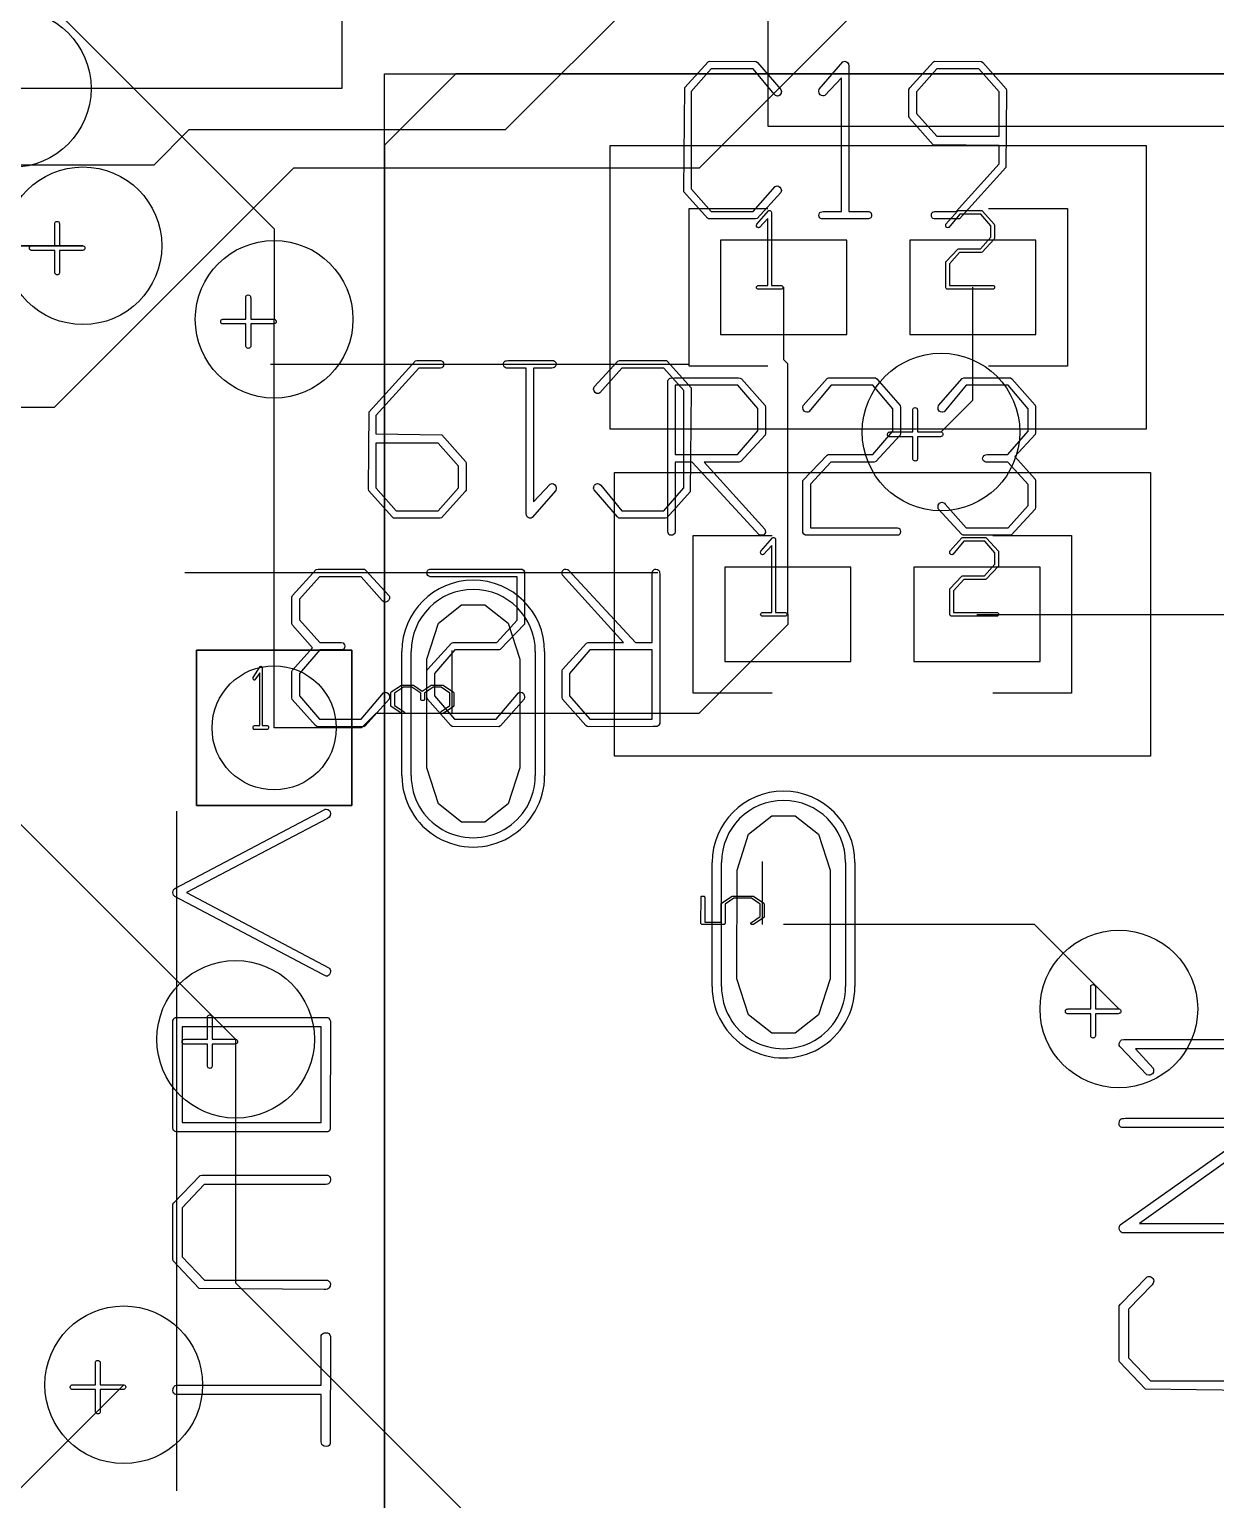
# Model space of a CAD drawing. Header units: inches. Extents: x -1 to 1.1, y -1.12 to 1.07.
# Drawn here: x 0.1074 to 0.4836, y -0.8812 to -0.4148 of the extents above; entities that cross this region are included whole.
import ezdxf

# ---------------------------------------------------------------- set-up
doc = ezdxf.new("R2010")
doc.units = ezdxf.units.IN
doc.header["$MEASUREMENT"] = 0
doc.linetypes.add('CENTERX2', pattern=[0.8, 0.5, -0.1, 0.1, -0.1])

msp = doc.modelspace()

# ---------------------------------------------------------------- linework, layer by layer
at = {"color": 7, "linetype": 'Continuous'}
for p, q in [((0.20641, -0.336), (0.20641, -0.43353)), ((0.32799, -0.377), (0.25831, -0.44668)), ((0.34162, -0.37419), (0.34162, -0.44551)), ((0.31989, -0.45868), (0.39169, -0.38688)), ((0.10517, -0.39819), (0.18499, -0.47801)), ((0.21998, -1.11855), (0.21999, -0.42886)), ((0.21999, -0.42886), (0.67275, -0.42887)), ((0.24264, -0.42887), (0.22, -0.45151)), ((0.65012, -0.42887), (0.24264, -0.42887)), ((0.20641, -0.43353), (0.10193, -0.43353)), ((0.15795, -0.44668), (0.14681, -0.45782)), ((0.25831, -0.44668), (0.15795, -0.44668)), ((0.34162, -0.44551), (0.56059, -0.44551)), ((0.22, -0.45151), (0.21999, -0.95741)), ((0.29161, -0.4516), (0.46161, -0.4516)), ((0.29161, -0.5416), (0.29161, -0.4516)), ((0.46161, -0.4516), (0.46161, -0.5416)), ((0.14681, -0.45782), (0.09455, -0.45782)), ((0.11535, -0.5346), (0.19127, -0.45868)), ((0.19127, -0.45868), (0.31989, -0.45868)), ((0.31661, -0.5216), (0.31661, -0.4716)), ((0.31661, -0.4716), (0.34161, -0.4716)), ((0.31661, -0.5216), (0.31661, -0.4716)), ((0.31661, -0.4716), (0.32661, -0.4716)), ((0.41161, -0.4716), (0.43661, -0.4716)), ((0.42661, -0.4716), (0.43661, -0.4716)), ((0.43661, -0.4716), (0.43661, -0.5216)), ((0.43661, -0.4716), (0.43661, -0.5216)), ((0.18499, -0.47801), (0.18499, -0.50674)), ((0.12435, -0.48341), (0.09455, -0.48341)), ((0.10193, -0.48341), (0.12435, -0.48341)), ((0.32661, -0.4816), (0.32661, -0.5116)), ((0.36661, -0.4816), (0.32661, -0.4816)), ((0.36661, -0.5116), (0.36661, -0.4816)), ((0.38661, -0.4816), (0.38661, -0.5116)), ((0.42661, -0.4816), (0.38661, -0.4816)), ((0.42661, -0.5116), (0.42661, -0.4816)), ((0.34661, -0.5196), (0.34661, -0.4966)), ((0.40661, -0.53238), (0.40661, -0.4966)), ((0.18499, -0.63635), (0.18499, -0.50674)), ((0.32661, -0.5116), (0.36661, -0.5116)), ((0.38661, -0.5116), (0.42661, -0.5116)), ((0.34161, -0.5216), (0.31661, -0.5216)), ((0.34161, -0.5216), (0.31661, -0.5216)), ((0.34791, -0.5209), (0.34661, -0.5196)), ((0.34791, -0.60034), (0.34791, -0.5209)), ((0.43661, -0.5216), (0.41161, -0.5216)), ((0.43661, -0.5216), (0.41161, -0.5216)), ((0.09455, -0.5346), (0.11535, -0.5346)), ((0.3965, -0.54249), (0.40661, -0.53238)), ((0.46161, -0.5416), (0.29161, -0.5416)), ((0.29291, -0.55534), (0.46291, -0.55534)), ((0.29291, -0.64534), (0.29291, -0.55534)), ((0.46291, -0.55534), (0.46291, -0.64534)), ((0.01482, -0.5772), (0.17277, -0.73515)), ((0.31791, -0.62534), (0.31791, -0.57534)), ((0.31791, -0.57534), (0.34291, -0.57534)), ((0.31791, -0.62534), (0.31791, -0.57534)), ((0.31791, -0.57534), (0.32791, -0.57534)), ((0.41291, -0.57534), (0.43791, -0.57534)), ((0.42791, -0.57534), (0.43791, -0.57534)), ((0.43791, -0.57534), (0.43791, -0.62534)), ((0.43791, -0.57534), (0.43791, -0.62534)), ((0.32791, -0.58534), (0.32791, -0.61534)), ((0.36791, -0.58534), (0.32791, -0.58534)), ((0.36791, -0.61534), (0.36791, -0.58534)), ((0.38791, -0.58534), (0.38791, -0.61534)), ((0.42791, -0.58534), (0.38791, -0.58534)), ((0.42791, -0.61534), (0.42791, -0.58534)), ((0.23707, -0.60316), (0.24445, -0.59737)), ((0.24445, -0.59737), (0.25183, -0.59737)), ((0.25183, -0.59737), (0.25921, -0.60316)), ((0.34791, -0.60034), (0.34791, -0.60355)), ((0.40791, -0.60034), (0.52752, -0.60034)), ((0.23338, -0.61459), (0.23707, -0.60316)), ((0.25921, -0.60316), (0.26291, -0.6146)), ((0.34791, -0.60355), (0.31964, -0.63182)), ((0.2096, -0.61174), (0.16038, -0.61174)), ((0.16038, -0.61174), (0.16038, -0.66096)), ((0.2096, -0.61174), (0.16038, -0.61174)), ((0.16038, -0.61174), (0.16038, -0.66096)), ((0.16038, -0.66096), (0.16038, -0.61174)), ((0.16038, -0.61174), (0.2096, -0.61174)), ((0.2096, -0.66096), (0.2096, -0.61174)), ((0.2096, -0.66096), (0.2096, -0.61174)), ((0.2096, -0.61174), (0.2096, -0.66096)), ((0.2255, -0.6515), (0.2255, -0.61213)), ((0.22845, -0.6515), (0.22846, -0.61213)), ((0.22845, -0.6515), (0.22846, -0.61213)), ((0.23337, -0.64904), (0.23338, -0.61459)), ((0.26291, -0.6146), (0.2629, -0.64905)), ((0.26783, -0.61214), (0.26782, -0.65151)), ((0.26783, -0.61214), (0.26782, -0.65151)), ((0.27078, -0.61214), (0.27078, -0.65151)), ((0.32791, -0.61534), (0.36791, -0.61534)), ((0.38791, -0.61534), (0.42791, -0.61534)), ((0.34291, -0.62534), (0.31791, -0.62534)), ((0.34291, -0.62534), (0.31791, -0.62534)), ((0.43791, -0.62534), (0.41291, -0.62534)), ((0.43791, -0.62534), (0.41291, -0.62534)), ((0.21722, -0.63182), (0.21269, -0.63635)), ((0.24814, -0.63182), (0.21722, -0.63182)), ((0.31964, -0.63182), (0.24814, -0.63182)), ((0.21269, -0.63635), (0.18499, -0.63635)), ((0.46291, -0.64534), (0.29291, -0.64534)), ((0.23707, -0.66048), (0.23337, -0.64904)), ((0.2629, -0.64905), (0.25921, -0.66048)), ((0.16038, -0.66096), (0.2096, -0.66096)), ((0.16038, -0.66096), (0.2096, -0.66096)), ((0.2096, -0.66096), (0.16038, -0.66096)), ((0.24445, -0.66627), (0.23707, -0.66048)), ((0.25921, -0.66048), (0.25183, -0.66627)), ((0.25183, -0.66627), (0.24445, -0.66627)), ((0.33549, -0.67009), (0.34287, -0.6643)), ((0.34287, -0.6643), (0.35025, -0.6643)), ((0.35025, -0.6643), (0.35763, -0.67009)), ((0.3318, -0.68152), (0.33549, -0.67009)), ((0.35763, -0.67009), (0.36133, -0.68153)), ((0.32392, -0.71843), (0.32392, -0.67906)), ((0.32687, -0.71843), (0.32688, -0.67906)), ((0.32687, -0.71843), (0.32688, -0.67906)), ((0.36625, -0.67907), (0.36624, -0.71844)), ((0.36625, -0.67907), (0.36624, -0.71844)), ((0.3692, -0.67907), (0.3692, -0.71844)), ((0.33179, -0.71597), (0.3318, -0.68152)), ((0.36133, -0.68153), (0.36132, -0.71598)), ((0.42614, -0.69875), (0.34656, -0.69875)), ((0.45292, -0.72553), (0.42614, -0.69875)), ((0.33549, -0.72741), (0.33179, -0.71597)), ((0.36132, -0.71598), (0.35763, -0.72741)), ((0.34287, -0.7332), (0.33549, -0.72741)), ((0.35763, -0.72741), (0.35025, -0.7332)), ((0.17277, -0.73515), (0.17277, -0.81237)), ((0.35025, -0.7332), (0.34287, -0.7332)), ((0.17277, -0.81237), (0.31899, -0.95859)), ((0.13728, -0.84474), (0.08086, -0.90116))]:
    msp.add_line(p, q, dxfattribs=at)
at = {"color": 7, "linetype": 'CENTERX2'}
for p, q in [((0.31668, -0.52104), (0.18387, -0.52104)), ((0.30667, -0.58721), (0.15667, -0.58721)), ((0.24147, -0.63182), (0.24147, -0.61182)), ((0.15405, -0.66274), (0.15405, -0.87836)), ((0.33989, -0.69875), (0.33989, -0.67875))]:
    msp.add_line(p, q, dxfattribs=at)
at = {"color": 7, "linetype": 'Continuous', "flags": 128}
for points in [[(0.33832, -0.42533), (0.34574, -0.43387), (0.34574, -0.43387), (0.34583, -0.43416), (0.34586, -0.43449), (0.34586, -0.43449), (0.34584, -0.43479), (0.34579, -0.43497), (0.34579, -0.43497), (0.34561, -0.43535), (0.34535, -0.43563), (0.34502, -0.43584), (0.34462, -0.43595), (0.34462, -0.43595), (0.34403, -0.43573), (0.34358, -0.43536), (0.34358, -0.43536), (0.33691, -0.42729), (0.33691, -0.42729), (0.32365, -0.42729), (0.32365, -0.42729), (0.3173, -0.4345), (0.3173, -0.4345), (0.3173, -0.4654), (0.3173, -0.4654), (0.32365, -0.47253), (0.32365, -0.47253), (0.33691, -0.47253), (0.33691, -0.47253), (0.34394, -0.46464), (0.34394, -0.46464), (0.34422, -0.46448), (0.34457, -0.46443), (0.34457, -0.46443), (0.34499, -0.46453), (0.34542, -0.46483), (0.34575, -0.46529), (0.34586, -0.46589), (0.34586, -0.46589), (0.34574, -0.46655), (0.34574, -0.46655), (0.33818, -0.47478), (0.33818, -0.47478), (0.33769, -0.47491), (0.33769, -0.47491), (0.32277, -0.47491), (0.32277, -0.47491), (0.3224, -0.47464), (0.3224, -0.47464), (0.31491, -0.4663), (0.31491, -0.4663), (0.31491, -0.46562), (0.31491, -0.46562), (0.31522, -0.43325), (0.31522, -0.43325), (0.3227, -0.42505), (0.3227, -0.42505), (0.32306, -0.42491), (0.32306, -0.42491), (0.3379, -0.42498), (0.3379, -0.42498), (0.33832, -0.42533)], [(0.36717, -0.42573), (0.3673, -0.42648), (0.3673, -0.42648), (0.3673, -0.47253), (0.3673, -0.47253), (0.37363, -0.47253), (0.37363, -0.47253), (0.37396, -0.47268), (0.37422, -0.47289), (0.3744, -0.47317), (0.3745, -0.47352), (0.3745, -0.47352), (0.37444, -0.47409), (0.37422, -0.47454), (0.37406, -0.4747), (0.37381, -0.47482), (0.37349, -0.47488), (0.37309, -0.47491), (0.37309, -0.47491), (0.35863, -0.47491), (0.35863, -0.47491), (0.3583, -0.47476), (0.35805, -0.47456), (0.35787, -0.47428), (0.35777, -0.47394), (0.35777, -0.47394), (0.35786, -0.47334), (0.35811, -0.4729), (0.35833, -0.47273), (0.35866, -0.47262), (0.35909, -0.47255), (0.35963, -0.47253), (0.35963, -0.47253), (0.36491, -0.47253), (0.36491, -0.47253), (0.36491, -0.43012), (0.36491, -0.43012), (0.35968, -0.43575), (0.35968, -0.43575), (0.35934, -0.43585), (0.35906, -0.43589), (0.35906, -0.43589), (0.35855, -0.43579), (0.35813, -0.4355), (0.35786, -0.43503), (0.35777, -0.43436), (0.35777, -0.43436), (0.35789, -0.43373), (0.35789, -0.43373), (0.36537, -0.42512), (0.36537, -0.42512), (0.36566, -0.42496), (0.36603, -0.42491), (0.36603, -0.42491), (0.36623, -0.42496), (0.36657, -0.42512), (0.36693, -0.42537), (0.36717, -0.42573)], [(0.40975, -0.42532), (0.41717, -0.4336), (0.41717, -0.4336), (0.4173, -0.4342), (0.4173, -0.4342), (0.41711, -0.45863), (0.41711, -0.45863), (0.4024, -0.47485), (0.4024, -0.47485), (0.40197, -0.47491), (0.40197, -0.47491), (0.3943, -0.47491), (0.3943, -0.47491), (0.39393, -0.47477), (0.39366, -0.47453), (0.3935, -0.47418), (0.39345, -0.47372), (0.39345, -0.47372), (0.39351, -0.47326), (0.3937, -0.47291), (0.39401, -0.47267), (0.39443, -0.47253), (0.39443, -0.47253), (0.40136, -0.47253), (0.40136, -0.47253), (0.41491, -0.45745), (0.41491, -0.45745), (0.41491, -0.45163), (0.41491, -0.45163), (0.394, -0.45136), (0.394, -0.45136), (0.38646, -0.44293), (0.38646, -0.44293), (0.38634, -0.44245), (0.38634, -0.44245), (0.38634, -0.43382), (0.38634, -0.43382), (0.38659, -0.43334), (0.38659, -0.43334), (0.39413, -0.42505), (0.39413, -0.42505), (0.39449, -0.42491), (0.39449, -0.42491), (0.40933, -0.42498), (0.40933, -0.42498), (0.40975, -0.42532)], [(0.41491, -0.43455), (0.40851, -0.42729), (0.40851, -0.42729), (0.39513, -0.42729), (0.39513, -0.42729), (0.38872, -0.43455), (0.38872, -0.43455), (0.38872, -0.44145), (0.38872, -0.44145), (0.3952, -0.4487), (0.3952, -0.4487), (0.41491, -0.4487), (0.41491, -0.4487), (0.41491, -0.43455)], [(0.11665, -0.47587), (0.11677, -0.476), (0.11684, -0.47618), (0.1169, -0.47642), (0.11691, -0.4767), (0.11691, -0.4767), (0.11691, -0.48341), (0.11691, -0.48341), (0.12441, -0.48341), (0.12441, -0.48341), (0.12466, -0.48352), (0.12483, -0.48368), (0.12494, -0.48389), (0.12497, -0.48415), (0.12497, -0.48415), (0.12494, -0.48439), (0.12483, -0.48461), (0.12474, -0.48471), (0.12459, -0.48479), (0.1244, -0.48486), (0.12416, -0.4849), (0.12416, -0.4849), (0.11691, -0.4849), (0.11691, -0.4849), (0.11691, -0.49207), (0.11691, -0.49207), (0.11684, -0.49225), (0.11675, -0.49239), (0.11665, -0.49249), (0.11655, -0.49255), (0.11634, -0.49261), (0.11615, -0.49264), (0.11615, -0.49264), (0.11592, -0.49259), (0.11567, -0.49245), (0.11549, -0.49226), (0.11542, -0.49207), (0.11542, -0.49207), (0.11542, -0.4849), (0.11542, -0.4849), (0.10794, -0.4849), (0.10794, -0.4849), (0.10779, -0.48485), (0.10766, -0.48476), (0.10753, -0.48465), (0.10742, -0.4845), (0.10742, -0.4845), (0.1074, -0.48435), (0.10739, -0.48414), (0.10739, -0.48414), (0.10744, -0.48382), (0.10759, -0.48359), (0.10771, -0.48351), (0.10785, -0.48346), (0.10802, -0.48342), (0.10822, -0.48341), (0.10822, -0.48341), (0.11542, -0.48341), (0.11542, -0.48341), (0.11542, -0.47617), (0.11542, -0.47617), (0.1155, -0.47598), (0.11564, -0.47583), (0.11583, -0.47573), (0.11607, -0.47567), (0.11607, -0.47567), (0.11638, -0.47572), (0.11665, -0.47587)], [(0.34268, -0.4726), (0.34274, -0.47298), (0.34274, -0.47298), (0.34274, -0.496), (0.34274, -0.496), (0.34591, -0.496), (0.34591, -0.496), (0.34608, -0.49608), (0.34621, -0.49619), (0.34629, -0.49633), (0.34634, -0.4965), (0.34634, -0.4965), (0.34631, -0.49679), (0.34621, -0.49701), (0.34612, -0.49709), (0.346, -0.49715), (0.34584, -0.49718), (0.34564, -0.4972), (0.34564, -0.4972), (0.33841, -0.4972), (0.33841, -0.4972), (0.33824, -0.49712), (0.33812, -0.49702), (0.33803, -0.49688), (0.33798, -0.49671), (0.33798, -0.49671), (0.33802, -0.49641), (0.33815, -0.49619), (0.33826, -0.49611), (0.33843, -0.49605), (0.33864, -0.49601), (0.33891, -0.496), (0.33891, -0.496), (0.34155, -0.496), (0.34155, -0.496), (0.34155, -0.4748), (0.34155, -0.4748), (0.33893, -0.47761), (0.33893, -0.47761), (0.33876, -0.47766), (0.33863, -0.47768), (0.33863, -0.47768), (0.33837, -0.47764), (0.33816, -0.47749), (0.33803, -0.47725), (0.33798, -0.47692), (0.33798, -0.47692), (0.33804, -0.4766), (0.33804, -0.4766), (0.34178, -0.4723), (0.34178, -0.4723), (0.34192, -0.47222), (0.34211, -0.4722), (0.34211, -0.4722), (0.34221, -0.47222), (0.34238, -0.4723), (0.34256, -0.47242), (0.34268, -0.4726)], [(0.40968, -0.4724), (0.41339, -0.47659), (0.41339, -0.47659), (0.41346, -0.4769), (0.41346, -0.4769), (0.41346, -0.48105), (0.41346, -0.48105), (0.41339, -0.4813), (0.41339, -0.4813), (0.40956, -0.48549), (0.40956, -0.48549), (0.40928, -0.48559), (0.40928, -0.48559), (0.40239, -0.48559), (0.40239, -0.48559), (0.39917, -0.4891), (0.39917, -0.4891), (0.39917, -0.496), (0.39917, -0.496), (0.41296, -0.496), (0.41296, -0.496), (0.41318, -0.49606), (0.41333, -0.49618), (0.41342, -0.49636), (0.41346, -0.4966), (0.41346, -0.4966), (0.41342, -0.49683), (0.41333, -0.49703), (0.41325, -0.4971), (0.41313, -0.49715), (0.41297, -0.49719), (0.41278, -0.4972), (0.41278, -0.4972), (0.39838, -0.4972), (0.39838, -0.4972), (0.39813, -0.49702), (0.39798, -0.49677), (0.39798, -0.49677), (0.39798, -0.49611), (0.39798, -0.49611), (0.39798, -0.48848), (0.39798, -0.48848), (0.40182, -0.48446), (0.40182, -0.48446), (0.40201, -0.4844), (0.40201, -0.4844), (0.40904, -0.4844), (0.40904, -0.4844), (0.41226, -0.48065), (0.41226, -0.48065), (0.41226, -0.47713), (0.41226, -0.47713), (0.40909, -0.47339), (0.40909, -0.47339), (0.40245, -0.47339), (0.40245, -0.47339), (0.39894, -0.47761), (0.39894, -0.47761), (0.39876, -0.47766), (0.39863, -0.47768), (0.39863, -0.47768), (0.39837, -0.47764), (0.39817, -0.47749), (0.39803, -0.47725), (0.39798, -0.47692), (0.39798, -0.47692), (0.39804, -0.4766), (0.39804, -0.4766), (0.40181, -0.47233), (0.40181, -0.47233), (0.40205, -0.4722), (0.40205, -0.4722), (0.40947, -0.47223), (0.40947, -0.47223), (0.40968, -0.4724)], [(0.17729, -0.4992), (0.17741, -0.49933), (0.17748, -0.49951), (0.17754, -0.49975), (0.17755, -0.50003), (0.17755, -0.50003), (0.17755, -0.50674), (0.17755, -0.50674), (0.18505, -0.50674), (0.18505, -0.50674), (0.1853, -0.50685), (0.18547, -0.50701), (0.18558, -0.50722), (0.18561, -0.50748), (0.18561, -0.50748), (0.18558, -0.50772), (0.18547, -0.50794), (0.18538, -0.50804), (0.18523, -0.50812), (0.18504, -0.50819), (0.1848, -0.50823), (0.1848, -0.50823), (0.17755, -0.50823), (0.17755, -0.50823), (0.17755, -0.5154), (0.17755, -0.5154), (0.17748, -0.51558), (0.17739, -0.51572), (0.17729, -0.51582), (0.17719, -0.51588), (0.17698, -0.51594), (0.17679, -0.51597), (0.17679, -0.51597), (0.17656, -0.51592), (0.17631, -0.51578), (0.17613, -0.51559), (0.17606, -0.5154), (0.17606, -0.5154), (0.17606, -0.50823), (0.17606, -0.50823), (0.16858, -0.50823), (0.16858, -0.50823), (0.16843, -0.50818), (0.1683, -0.50809), (0.16817, -0.50798), (0.16806, -0.50783), (0.16806, -0.50783), (0.16804, -0.50768), (0.16803, -0.50747), (0.16803, -0.50747), (0.16808, -0.50715), (0.16823, -0.50692), (0.16835, -0.50684), (0.16849, -0.50679), (0.16866, -0.50675), (0.16886, -0.50674), (0.16886, -0.50674), (0.17606, -0.50674), (0.17606, -0.50674), (0.17606, -0.4995), (0.17606, -0.4995), (0.17614, -0.49931), (0.17628, -0.49916), (0.17647, -0.49906), (0.17671, -0.499), (0.17671, -0.499), (0.17702, -0.49905), (0.17729, -0.4992)], [(0.22244, -0.56944), (0.21502, -0.56116), (0.21502, -0.56116), (0.21489, -0.56056), (0.21489, -0.56056), (0.21508, -0.53613), (0.21508, -0.53613), (0.22979, -0.51991), (0.22979, -0.51991), (0.23022, -0.51985), (0.23022, -0.51985), (0.23789, -0.51985), (0.23789, -0.51985), (0.23826, -0.51999), (0.23853, -0.52023), (0.23869, -0.52058), (0.23874, -0.52104), (0.23874, -0.52104), (0.23868, -0.5215), (0.2385, -0.52185), (0.23818, -0.52209), (0.23776, -0.52223), (0.23776, -0.52223), (0.23083, -0.52223), (0.23083, -0.52223), (0.21728, -0.53731), (0.21728, -0.53731), (0.21728, -0.54313), (0.21728, -0.54313), (0.23819, -0.5434), (0.23819, -0.5434), (0.24573, -0.55183), (0.24573, -0.55183), (0.24585, -0.55231), (0.24585, -0.55231), (0.24585, -0.56094), (0.24585, -0.56094), (0.2456, -0.56142), (0.2456, -0.56142), (0.23806, -0.56971), (0.23806, -0.56971), (0.2377, -0.56985), (0.2377, -0.56985), (0.22286, -0.56978), (0.22286, -0.56978), (0.22244, -0.56944)], [(0.26502, -0.56903), (0.26489, -0.56828), (0.26489, -0.56828), (0.26489, -0.52223), (0.26489, -0.52223), (0.25856, -0.52223), (0.25856, -0.52223), (0.25823, -0.52208), (0.25797, -0.52187), (0.25779, -0.52159), (0.25769, -0.52124), (0.25769, -0.52124), (0.25775, -0.52067), (0.25796, -0.52023), (0.25813, -0.52006), (0.25838, -0.51994), (0.2587, -0.51988), (0.2591, -0.51985), (0.2591, -0.51985), (0.27356, -0.51985), (0.27356, -0.51985), (0.27389, -0.51999), (0.27415, -0.5202), (0.27432, -0.52047), (0.27442, -0.52082), (0.27442, -0.52082), (0.27433, -0.52142), (0.27407, -0.52187), (0.27385, -0.52203), (0.27353, -0.52214), (0.2731, -0.52221), (0.27256, -0.52223), (0.27256, -0.52223), (0.26728, -0.52223), (0.26728, -0.52223), (0.26728, -0.56464), (0.26728, -0.56464), (0.27251, -0.55901), (0.27251, -0.55901), (0.27285, -0.55891), (0.27313, -0.55887), (0.27313, -0.55887), (0.27364, -0.55897), (0.27405, -0.55926), (0.27433, -0.55973), (0.27442, -0.5604), (0.27442, -0.5604), (0.2743, -0.56103), (0.2743, -0.56103), (0.26682, -0.56964), (0.26682, -0.56964), (0.26653, -0.56979), (0.26616, -0.56985), (0.26616, -0.56985), (0.26596, -0.56979), (0.26561, -0.56964), (0.26526, -0.56938), (0.26502, -0.56903)], [(0.29387, -0.56943), (0.28645, -0.56089), (0.28645, -0.56089), (0.28636, -0.5606), (0.28633, -0.56027), (0.28633, -0.56027), (0.28635, -0.55997), (0.2864, -0.55979), (0.2864, -0.55979), (0.28658, -0.55941), (0.28684, -0.55913), (0.28717, -0.55892), (0.28757, -0.55881), (0.28757, -0.55881), (0.28817, -0.55903), (0.28861, -0.5594), (0.28861, -0.5594), (0.29528, -0.56747), (0.29528, -0.56747), (0.30854, -0.56747), (0.30854, -0.56747), (0.31489, -0.56026), (0.31489, -0.56026), (0.31489, -0.52936), (0.31489, -0.52936), (0.30854, -0.52223), (0.30854, -0.52223), (0.29528, -0.52223), (0.29528, -0.52223), (0.28825, -0.53012), (0.28825, -0.53012), (0.28797, -0.53028), (0.28762, -0.53033), (0.28762, -0.53033), (0.2872, -0.53023), (0.28676, -0.52993), (0.28644, -0.52947), (0.28633, -0.52887), (0.28633, -0.52887), (0.28645, -0.52821), (0.28645, -0.52821), (0.29401, -0.51998), (0.29401, -0.51998), (0.2945, -0.51985), (0.2945, -0.51985), (0.30942, -0.51985), (0.30942, -0.51985), (0.30979, -0.52012), (0.30979, -0.52012), (0.31728, -0.52846), (0.31728, -0.52846), (0.31728, -0.52914), (0.31728, -0.52914), (0.31697, -0.56151), (0.31697, -0.56151), (0.30949, -0.56971), (0.30949, -0.56971), (0.30913, -0.56985), (0.30913, -0.56985), (0.29429, -0.56978), (0.29429, -0.56978), (0.29387, -0.56943)], [(0.33325, -0.52568), (0.34068, -0.53406), (0.34068, -0.53406), (0.3408, -0.53468), (0.3408, -0.53468), (0.3408, -0.54299), (0.3408, -0.54299), (0.34068, -0.54347), (0.34068, -0.54347), (0.33305, -0.55185), (0.33305, -0.55185), (0.33249, -0.55206), (0.33249, -0.55206), (0.32136, -0.55206), (0.32136, -0.55206), (0.34061, -0.57334), (0.34061, -0.57334), (0.34075, -0.57383), (0.3408, -0.57408), (0.3408, -0.57408), (0.3408, -0.57415), (0.3408, -0.57426), (0.3408, -0.57426), (0.34084, -0.57436), (0.3408, -0.57443), (0.3408, -0.57443), (0.34066, -0.57473), (0.34047, -0.57497), (0.34026, -0.57515), (0.34, -0.57527), (0.34, -0.57527), (0.33958, -0.57526), (0.33923, -0.57521), (0.33898, -0.57516), (0.33882, -0.57507), (0.33882, -0.57507), (0.31755, -0.55206), (0.31755, -0.55206), (0.31223, -0.55206), (0.31223, -0.55206), (0.31223, -0.5742), (0.31223, -0.5742), (0.31204, -0.5747), (0.3116, -0.57514), (0.3116, -0.57514), (0.31138, -0.57523), (0.31104, -0.57527), (0.31104, -0.57527), (0.31053, -0.5752), (0.31015, -0.57496), (0.31002, -0.57478), (0.30992, -0.57452), (0.30986, -0.57418), (0.30984, -0.57378), (0.30984, -0.57378), (0.30984, -0.52628), (0.30984, -0.52628), (0.30997, -0.52598), (0.31014, -0.52573), (0.31037, -0.52554), (0.31064, -0.52541), (0.31064, -0.52541), (0.31193, -0.52534), (0.31193, -0.52534), (0.33228, -0.52527), (0.33228, -0.52527), (0.33285, -0.52537), (0.33325, -0.52568)], [(0.37611, -0.52568), (0.38353, -0.53406), (0.38353, -0.53406), (0.38365, -0.53468), (0.38365, -0.53468), (0.38365, -0.54299), (0.38365, -0.54299), (0.38353, -0.54347), (0.38353, -0.54347), (0.37586, -0.55185), (0.37586, -0.55185), (0.3753, -0.55206), (0.3753, -0.55206), (0.36152, -0.55206), (0.36152, -0.55206), (0.35508, -0.55909), (0.35508, -0.55909), (0.35508, -0.57289), (0.35508, -0.57289), (0.38267, -0.57289), (0.38267, -0.57289), (0.3831, -0.573), (0.38341, -0.57324), (0.38359, -0.5736), (0.38365, -0.57408), (0.38365, -0.57408), (0.38359, -0.57455), (0.3834, -0.57494), (0.38325, -0.57508), (0.383, -0.57519), (0.38269, -0.57525), (0.3823, -0.57527), (0.3823, -0.57527), (0.3535, -0.57527), (0.3535, -0.57527), (0.353, -0.57493), (0.3527, -0.57441), (0.3527, -0.57441), (0.3527, -0.5731), (0.3527, -0.5731), (0.3527, -0.55783), (0.3527, -0.55783), (0.36038, -0.54981), (0.36038, -0.54981), (0.36076, -0.54968), (0.36076, -0.54968), (0.37483, -0.54968), (0.37483, -0.54968), (0.38127, -0.54219), (0.38127, -0.54219), (0.38127, -0.53514), (0.38127, -0.53514), (0.37492, -0.52765), (0.37492, -0.52765), (0.36165, -0.52765), (0.36165, -0.52765), (0.35462, -0.5361), (0.35462, -0.5361), (0.35427, -0.53621), (0.35399, -0.53625), (0.35399, -0.53625), (0.35349, -0.53615), (0.35307, -0.53586), (0.35279, -0.53539), (0.3527, -0.53472), (0.3527, -0.53472), (0.35282, -0.53409), (0.35282, -0.53409), (0.36037, -0.52555), (0.36037, -0.52555), (0.36085, -0.52527), (0.36085, -0.52527), (0.37568, -0.52534), (0.37568, -0.52534), (0.37611, -0.52568)], [(0.41897, -0.52568), (0.42639, -0.53396), (0.42639, -0.53396), (0.42651, -0.53456), (0.42651, -0.53456), (0.42651, -0.54277), (0.42651, -0.54277), (0.42633, -0.54325), (0.42633, -0.54325), (0.41995, -0.55031), (0.41995, -0.55031), (0.42633, -0.5575), (0.42633, -0.5575), (0.42651, -0.55797), (0.42651, -0.55797), (0.42651, -0.56638), (0.42651, -0.56638), (0.42633, -0.56693), (0.42633, -0.56693), (0.41877, -0.57521), (0.41877, -0.57521), (0.41816, -0.57527), (0.41816, -0.57527), (0.40348, -0.57527), (0.40348, -0.57527), (0.40311, -0.575), (0.40311, -0.575), (0.39562, -0.56684), (0.39562, -0.56684), (0.39558, -0.56658), (0.39556, -0.56618), (0.39556, -0.56618), (0.39558, -0.5659), (0.39562, -0.56572), (0.39562, -0.56572), (0.39581, -0.56536), (0.39607, -0.56509), (0.3964, -0.56489), (0.3968, -0.56479), (0.3968, -0.56479), (0.39709, -0.56483), (0.39736, -0.56493), (0.39761, -0.5651), (0.39784, -0.56535), (0.39784, -0.56535), (0.40451, -0.57289), (0.40451, -0.57289), (0.41778, -0.57289), (0.41778, -0.57289), (0.42413, -0.56578), (0.42413, -0.56578), (0.42413, -0.55916), (0.42413, -0.55916), (0.41767, -0.55206), (0.41767, -0.55206), (0.41071, -0.55206), (0.41071, -0.55206), (0.41027, -0.55187), (0.40997, -0.5516), (0.40978, -0.55125), (0.40971, -0.55081), (0.40971, -0.55081), (0.40983, -0.55033), (0.41015, -0.5499), (0.41015, -0.5499), (0.41057, -0.54973), (0.4112, -0.54968), (0.4112, -0.54968), (0.41767, -0.54968), (0.41767, -0.54968), (0.42413, -0.54219), (0.42413, -0.54219), (0.42413, -0.53514), (0.42413, -0.53514), (0.41778, -0.52765), (0.41778, -0.52765), (0.40451, -0.52765), (0.40451, -0.52765), (0.39747, -0.5361), (0.39747, -0.5361), (0.39713, -0.53621), (0.39685, -0.53625), (0.39685, -0.53625), (0.39635, -0.53615), (0.39593, -0.53586), (0.39565, -0.53539), (0.39556, -0.53472), (0.39556, -0.53472), (0.39568, -0.53409), (0.39568, -0.53409), (0.40322, -0.52555), (0.40322, -0.52555), (0.40371, -0.52527), (0.40371, -0.52527), (0.41854, -0.52534), (0.41854, -0.52534), (0.41897, -0.52568)], [(0.33842, -0.53509), (0.33201, -0.52765), (0.33201, -0.52765), (0.31223, -0.52765), (0.31223, -0.52765), (0.31223, -0.54968), (0.31223, -0.54968), (0.33194, -0.54968), (0.33194, -0.54968), (0.33842, -0.54217), (0.33842, -0.54217), (0.33842, -0.53509)], [(0.3888, -0.53495), (0.38892, -0.53508), (0.38899, -0.53526), (0.38905, -0.5355), (0.38906, -0.53578), (0.38906, -0.53578), (0.38906, -0.54249), (0.38906, -0.54249), (0.39656, -0.54249), (0.39656, -0.54249), (0.39681, -0.5426), (0.39698, -0.54276), (0.39709, -0.54297), (0.39712, -0.54323), (0.39712, -0.54323), (0.39709, -0.54347), (0.39698, -0.54369), (0.39689, -0.54379), (0.39674, -0.54387), (0.39655, -0.54394), (0.39631, -0.54398), (0.39631, -0.54398), (0.38906, -0.54398), (0.38906, -0.54398), (0.38906, -0.55115), (0.38906, -0.55115), (0.38899, -0.55133), (0.3889, -0.55147), (0.3888, -0.55157), (0.3887, -0.55163), (0.38849, -0.55169), (0.3883, -0.55172), (0.3883, -0.55172), (0.38807, -0.55167), (0.38782, -0.55153), (0.38764, -0.55134), (0.38757, -0.55115), (0.38757, -0.55115), (0.38757, -0.54398), (0.38757, -0.54398), (0.38009, -0.54398), (0.38009, -0.54398), (0.37994, -0.54393), (0.37981, -0.54384), (0.37968, -0.54373), (0.37957, -0.54358), (0.37957, -0.54358), (0.37955, -0.54343), (0.37954, -0.54322), (0.37954, -0.54322), (0.37959, -0.5429), (0.37974, -0.54267), (0.37986, -0.54259), (0.38, -0.54254), (0.38017, -0.5425), (0.38037, -0.54249), (0.38037, -0.54249), (0.38757, -0.54249), (0.38757, -0.54249), (0.38757, -0.53525), (0.38757, -0.53525), (0.38765, -0.53506), (0.38779, -0.53491), (0.38798, -0.53481), (0.38822, -0.53475), (0.38822, -0.53475), (0.38853, -0.5348), (0.3888, -0.53495)], [(0.21728, -0.56021), (0.22368, -0.56747), (0.22368, -0.56747), (0.23706, -0.56747), (0.23706, -0.56747), (0.24347, -0.56021), (0.24347, -0.56021), (0.24347, -0.55331), (0.24347, -0.55331), (0.23699, -0.54606), (0.23699, -0.54606), (0.21728, -0.54606), (0.21728, -0.54606), (0.21728, -0.56021)], [(0.34398, -0.57634), (0.34404, -0.57672), (0.34404, -0.57672), (0.34404, -0.59974), (0.34404, -0.59974), (0.34721, -0.59974), (0.34721, -0.59974), (0.34738, -0.59982), (0.34751, -0.59993), (0.34759, -0.60007), (0.34764, -0.60024), (0.34764, -0.60024), (0.34761, -0.60053), (0.34751, -0.60075), (0.34742, -0.60083), (0.3473, -0.60089), (0.34714, -0.60092), (0.34694, -0.60094), (0.34694, -0.60094), (0.33971, -0.60094), (0.33971, -0.60094), (0.33954, -0.60086), (0.33942, -0.60076), (0.33933, -0.60062), (0.33928, -0.60045), (0.33928, -0.60045), (0.33932, -0.60015), (0.33945, -0.59993), (0.33956, -0.59985), (0.33973, -0.59979), (0.33994, -0.59975), (0.34021, -0.59974), (0.34021, -0.59974), (0.34285, -0.59974), (0.34285, -0.59974), (0.34285, -0.57854), (0.34285, -0.57854), (0.34023, -0.58135), (0.34023, -0.58135), (0.34006, -0.5814), (0.33993, -0.58142), (0.33993, -0.58142), (0.33967, -0.58138), (0.33946, -0.58123), (0.33933, -0.58099), (0.33928, -0.58066), (0.33928, -0.58066), (0.33934, -0.58034), (0.33934, -0.58034), (0.34308, -0.57604), (0.34308, -0.57604), (0.34322, -0.57596), (0.34341, -0.57594), (0.34341, -0.57594), (0.34351, -0.57596), (0.34368, -0.57604), (0.34386, -0.57616), (0.34398, -0.57634)], [(0.41098, -0.57614), (0.41469, -0.58033), (0.41469, -0.58033), (0.41476, -0.58064), (0.41476, -0.58064), (0.41476, -0.58479), (0.41476, -0.58479), (0.41469, -0.58504), (0.41469, -0.58504), (0.41086, -0.58923), (0.41086, -0.58923), (0.41058, -0.58933), (0.41058, -0.58933), (0.40369, -0.58933), (0.40369, -0.58933), (0.40047, -0.59284), (0.40047, -0.59284), (0.40047, -0.59974), (0.40047, -0.59974), (0.41426, -0.59974), (0.41426, -0.59974), (0.41448, -0.5998), (0.41463, -0.59992), (0.41472, -0.6001), (0.41476, -0.60034), (0.41476, -0.60034), (0.41472, -0.60057), (0.41463, -0.60077), (0.41455, -0.60084), (0.41443, -0.60089), (0.41427, -0.60093), (0.41408, -0.60094), (0.41408, -0.60094), (0.39968, -0.60094), (0.39968, -0.60094), (0.39943, -0.60076), (0.39928, -0.60051), (0.39928, -0.60051), (0.39928, -0.59985), (0.39928, -0.59985), (0.39928, -0.59222), (0.39928, -0.59222), (0.40312, -0.5882), (0.40312, -0.5882), (0.40331, -0.58814), (0.40331, -0.58814), (0.41034, -0.58814), (0.41034, -0.58814), (0.41356, -0.58439), (0.41356, -0.58439), (0.41356, -0.58087), (0.41356, -0.58087), (0.41039, -0.57713), (0.41039, -0.57713), (0.40375, -0.57713), (0.40375, -0.57713), (0.40024, -0.58135), (0.40024, -0.58135), (0.40006, -0.5814), (0.39993, -0.58142), (0.39993, -0.58142), (0.39967, -0.58138), (0.39947, -0.58123), (0.39933, -0.58099), (0.39928, -0.58066), (0.39928, -0.58066), (0.39934, -0.58034), (0.39934, -0.58034), (0.40311, -0.57607), (0.40311, -0.57607), (0.40335, -0.57594), (0.40335, -0.57594), (0.41077, -0.57597), (0.41077, -0.57597), (0.41098, -0.57614)], [(0.19814, -0.63561), (0.19072, -0.62733), (0.19072, -0.62733), (0.1906, -0.62673), (0.1906, -0.62673), (0.1906, -0.61852), (0.1906, -0.61852), (0.19078, -0.61804), (0.19078, -0.61804), (0.19716, -0.61098), (0.19716, -0.61098), (0.19078, -0.60379), (0.19078, -0.60379), (0.1906, -0.60332), (0.1906, -0.60332), (0.1906, -0.59491), (0.1906, -0.59491), (0.19078, -0.59436), (0.19078, -0.59436), (0.19834, -0.58608), (0.19834, -0.58608), (0.19895, -0.58602), (0.19895, -0.58602), (0.21363, -0.58602), (0.21363, -0.58602), (0.214, -0.58629), (0.214, -0.58629), (0.22149, -0.59445), (0.22149, -0.59445), (0.22153, -0.59471), (0.22155, -0.59511), (0.22155, -0.59511), (0.22153, -0.59539), (0.22149, -0.59557), (0.22149, -0.59557), (0.2213, -0.59592), (0.22104, -0.5962), (0.22071, -0.59639), (0.22031, -0.5965), (0.22031, -0.5965), (0.22002, -0.59646), (0.21975, -0.59636), (0.2195, -0.59619), (0.21927, -0.59594), (0.21927, -0.59594), (0.2126, -0.5884), (0.2126, -0.5884), (0.19933, -0.5884), (0.19933, -0.5884), (0.19298, -0.59551), (0.19298, -0.59551), (0.19298, -0.60213), (0.19298, -0.60213), (0.19944, -0.60923), (0.19944, -0.60923), (0.2064, -0.60923), (0.2064, -0.60923), (0.20684, -0.60942), (0.20714, -0.60968), (0.20733, -0.61004), (0.2074, -0.61048), (0.2074, -0.61048), (0.20728, -0.61096), (0.20696, -0.61139), (0.20696, -0.61139), (0.20654, -0.61156), (0.20591, -0.61161), (0.20591, -0.61161), (0.19944, -0.61161), (0.19944, -0.61161), (0.19298, -0.6191), (0.19298, -0.6191), (0.19298, -0.62615), (0.19298, -0.62615), (0.19933, -0.63364), (0.19933, -0.63364), (0.2126, -0.63364), (0.2126, -0.63364), (0.21964, -0.62519), (0.21964, -0.62519), (0.21998, -0.62508), (0.22026, -0.62504), (0.22026, -0.62504), (0.22076, -0.62514), (0.22118, -0.62543), (0.22146, -0.6259), (0.22155, -0.62657), (0.22155, -0.62657), (0.22143, -0.6272), (0.22143, -0.6272), (0.21389, -0.63574), (0.21389, -0.63574), (0.2134, -0.63602), (0.2134, -0.63602), (0.19857, -0.63595), (0.19857, -0.63595), (0.19814, -0.63561)], [(0.241, -0.63561), (0.23358, -0.62723), (0.23358, -0.62723), (0.23346, -0.62661), (0.23346, -0.62661), (0.23346, -0.6183), (0.23346, -0.6183), (0.23358, -0.61782), (0.23358, -0.61782), (0.24125, -0.60944), (0.24125, -0.60944), (0.24181, -0.60923), (0.24181, -0.60923), (0.25559, -0.60923), (0.25559, -0.60923), (0.26203, -0.6022), (0.26203, -0.6022), (0.26203, -0.5884), (0.26203, -0.5884), (0.23444, -0.5884), (0.23444, -0.5884), (0.23401, -0.58828), (0.23371, -0.58805), (0.23352, -0.58768), (0.23346, -0.58721), (0.23346, -0.58721), (0.23352, -0.58674), (0.2337, -0.58636), (0.23386, -0.58621), (0.23411, -0.5861), (0.23442, -0.58604), (0.23481, -0.58602), (0.23481, -0.58602), (0.26361, -0.58602), (0.26361, -0.58602), (0.26412, -0.58636), (0.26441, -0.58688), (0.26441, -0.58688), (0.26441, -0.58819), (0.26441, -0.58819), (0.26441, -0.60346), (0.26441, -0.60346), (0.25673, -0.61148), (0.25673, -0.61148), (0.25635, -0.61161), (0.25635, -0.61161), (0.24228, -0.61161), (0.24228, -0.61161), (0.23584, -0.6191), (0.23584, -0.6191), (0.23584, -0.62615), (0.23584, -0.62615), (0.24219, -0.63364), (0.24219, -0.63364), (0.25546, -0.63364), (0.25546, -0.63364), (0.26249, -0.62519), (0.26249, -0.62519), (0.26284, -0.62508), (0.26312, -0.62504), (0.26312, -0.62504), (0.26362, -0.62514), (0.26404, -0.62543), (0.26432, -0.6259), (0.26441, -0.62657), (0.26441, -0.62657), (0.26429, -0.6272), (0.26429, -0.6272), (0.25674, -0.63574), (0.25674, -0.63574), (0.25626, -0.63602), (0.25626, -0.63602), (0.24143, -0.63595), (0.24143, -0.63595), (0.241, -0.63561)], [(0.28386, -0.63561), (0.27643, -0.62723), (0.27643, -0.62723), (0.27631, -0.62661), (0.27631, -0.62661), (0.27631, -0.6183), (0.27631, -0.6183), (0.27643, -0.61782), (0.27643, -0.61782), (0.28406, -0.60944), (0.28406, -0.60944), (0.28462, -0.60923), (0.28462, -0.60923), (0.29575, -0.60923), (0.29575, -0.60923), (0.2765, -0.58795), (0.2765, -0.58795), (0.27636, -0.58746), (0.27631, -0.58721), (0.27631, -0.58721), (0.27631, -0.58714), (0.27631, -0.58703), (0.27631, -0.58703), (0.27627, -0.58693), (0.27631, -0.58686), (0.27631, -0.58686), (0.27646, -0.58656), (0.27664, -0.58632), (0.27686, -0.58614), (0.27711, -0.58602), (0.27711, -0.58602), (0.27753, -0.58603), (0.27788, -0.58607), (0.27813, -0.58613), (0.27829, -0.58622), (0.27829, -0.58622), (0.29956, -0.60923), (0.29956, -0.60923), (0.30488, -0.60923), (0.30488, -0.60923), (0.30488, -0.58709), (0.30488, -0.58709), (0.30507, -0.58659), (0.30551, -0.58615), (0.30551, -0.58615), (0.30573, -0.58605), (0.30607, -0.58602), (0.30607, -0.58602), (0.30658, -0.58609), (0.30695, -0.58633), (0.30709, -0.58651), (0.30719, -0.58677), (0.30725, -0.58711), (0.30727, -0.58751), (0.30727, -0.58751), (0.30727, -0.63501), (0.30727, -0.63501), (0.30714, -0.63531), (0.30698, -0.63556), (0.30674, -0.63575), (0.30647, -0.63588), (0.30647, -0.63588), (0.30518, -0.63595), (0.30518, -0.63595), (0.28483, -0.63602), (0.28483, -0.63602), (0.28426, -0.63592), (0.28386, -0.63561)], [(0.27869, -0.6262), (0.2851, -0.63364), (0.2851, -0.63364), (0.30488, -0.63364), (0.30488, -0.63364), (0.30488, -0.61161), (0.30488, -0.61161), (0.28517, -0.61161), (0.28517, -0.61161), (0.27869, -0.61912), (0.27869, -0.61912), (0.27869, -0.6262)], [(0.18114, -0.61715), (0.18118, -0.61745), (0.18118, -0.61745), (0.18118, -0.63564), (0.18118, -0.63564), (0.18295, -0.63564), (0.18295, -0.63564), (0.18304, -0.63571), (0.18311, -0.63582), (0.18317, -0.63596), (0.18319, -0.63613), (0.18319, -0.63613), (0.18317, -0.63642), (0.18311, -0.63664), (0.18306, -0.63672), (0.18299, -0.63678), (0.1829, -0.63682), (0.18278, -0.63683), (0.18278, -0.63683), (0.17857, -0.63683), (0.17857, -0.63683), (0.17848, -0.63676), (0.17841, -0.63665), (0.17835, -0.63651), (0.17832, -0.63634), (0.17832, -0.63634), (0.17835, -0.63604), (0.17842, -0.63582), (0.17849, -0.63574), (0.17859, -0.63568), (0.17872, -0.63565), (0.17888, -0.63564), (0.17888, -0.63564), (0.18047, -0.63564), (0.18047, -0.63564), (0.18047, -0.61891), (0.18047, -0.61891), (0.1789, -0.62116), (0.1789, -0.62116), (0.1788, -0.6212), (0.17871, -0.62122), (0.17871, -0.62122), (0.17856, -0.62118), (0.17843, -0.62106), (0.17835, -0.62087), (0.17832, -0.62061), (0.17832, -0.62061), (0.17836, -0.62035), (0.17836, -0.62035), (0.1806, -0.61691), (0.1806, -0.61691), (0.18069, -0.61684), (0.1808, -0.61683), (0.1808, -0.61683), (0.18086, -0.61684), (0.18096, -0.61691), (0.18107, -0.61701), (0.18114, -0.61715)], [(0.22211, -0.62497), (0.22542, -0.62281), (0.22542, -0.62281), (0.22567, -0.62277), (0.22567, -0.62277), (0.22895, -0.62277), (0.22895, -0.62277), (0.22914, -0.62283), (0.22914, -0.62283), (0.23196, -0.62472), (0.23196, -0.62472), (0.23484, -0.62283), (0.23484, -0.62283), (0.23503, -0.62277), (0.23503, -0.62277), (0.23839, -0.62277), (0.23839, -0.62277), (0.23861, -0.62282), (0.23861, -0.62282), (0.24192, -0.62503), (0.24192, -0.62503), (0.24195, -0.62521), (0.24195, -0.62521), (0.24195, -0.62951), (0.24195, -0.62951), (0.24184, -0.62961), (0.24184, -0.62961), (0.23858, -0.6318), (0.23858, -0.6318), (0.23847, -0.63182), (0.23831, -0.63182), (0.23831, -0.63182), (0.2382, -0.63182), (0.23813, -0.6318), (0.23813, -0.6318), (0.23799, -0.63175), (0.23788, -0.63167), (0.2378, -0.63157), (0.23776, -0.63146), (0.23776, -0.63146), (0.23781, -0.63129), (0.23797, -0.63115), (0.23797, -0.63115), (0.24076, -0.62921), (0.24076, -0.62921), (0.24076, -0.62534), (0.24076, -0.62534), (0.238, -0.62349), (0.238, -0.62349), (0.23542, -0.62349), (0.23542, -0.62349), (0.23266, -0.62537), (0.23266, -0.62537), (0.23266, -0.62741), (0.23266, -0.62741), (0.23257, -0.62753), (0.23244, -0.62762), (0.23226, -0.62768), (0.23204, -0.6277), (0.23204, -0.6277), (0.2318, -0.62766), (0.23158, -0.62757), (0.23158, -0.62757), (0.2315, -0.62745), (0.23147, -0.62726), (0.23147, -0.62726), (0.23147, -0.62537), (0.23147, -0.62537), (0.22864, -0.62349), (0.22864, -0.62349), (0.22597, -0.62349), (0.22597, -0.62349), (0.22314, -0.62534), (0.22314, -0.62534), (0.22314, -0.62921), (0.22314, -0.62921), (0.22628, -0.63126), (0.22628, -0.63126), (0.22632, -0.63136), (0.22634, -0.63144), (0.22634, -0.63144), (0.2263, -0.63159), (0.22619, -0.63171), (0.226, -0.63179), (0.22573, -0.63182), (0.22573, -0.63182), (0.22548, -0.63178), (0.22548, -0.63178), (0.22206, -0.62958), (0.22206, -0.62958), (0.22195, -0.62944), (0.22195, -0.62944), (0.22198, -0.6251), (0.22198, -0.6251), (0.22211, -0.62497)], [(0.20245, -0.66467), (0.2019, -0.66509), (0.2019, -0.66509), (0.15717, -0.6886), (0.15717, -0.6886), (0.20231, -0.71246), (0.20231, -0.71246), (0.20255, -0.71269), (0.20272, -0.71296), (0.20282, -0.71327), (0.20286, -0.71361), (0.20286, -0.71361), (0.20276, -0.71414), (0.20258, -0.71454), (0.20231, -0.71485), (0.20197, -0.71505), (0.20197, -0.71505), (0.20196, -0.71507), (0.20167, -0.71512), (0.20167, -0.71512), (0.20149, -0.71509), (0.20123, -0.71499), (0.20088, -0.71484), (0.20044, -0.71462), (0.20044, -0.71462), (0.15354, -0.68989), (0.15354, -0.68989), (0.15324, -0.68967), (0.15303, -0.68939), (0.15291, -0.68903), (0.15286, -0.6886), (0.15286, -0.6886), (0.15292, -0.68813), (0.15308, -0.68773), (0.15335, -0.68741), (0.15374, -0.68716), (0.15374, -0.68716), (0.20103, -0.66222), (0.20103, -0.66222), (0.2012, -0.66216), (0.20144, -0.66214), (0.20144, -0.66214), (0.20206, -0.66224), (0.20251, -0.66252), (0.20277, -0.66299), (0.20286, -0.66365), (0.20286, -0.66365), (0.20276, -0.66419), (0.20245, -0.66467)], [(0.3204, -0.68994), (0.32045, -0.68985), (0.32054, -0.68978), (0.32067, -0.68973), (0.32085, -0.6897), (0.32085, -0.6897), (0.32102, -0.68971), (0.32117, -0.68972), (0.32129, -0.68975), (0.32139, -0.68979), (0.32146, -0.68985), (0.32152, -0.68994), (0.32155, -0.69007), (0.32156, -0.69023), (0.32156, -0.69023), (0.32156, -0.69804), (0.32156, -0.69804), (0.3268, -0.69804), (0.3268, -0.69804), (0.3268, -0.69204), (0.3268, -0.69204), (0.32691, -0.69192), (0.32691, -0.69192), (0.33022, -0.68974), (0.33022, -0.68974), (0.33046, -0.6897), (0.33046, -0.6897), (0.33684, -0.6897), (0.33684, -0.6897), (0.33706, -0.68977), (0.33706, -0.68977), (0.34034, -0.69198), (0.34034, -0.69198), (0.34037, -0.69216), (0.34037, -0.69216), (0.34037, -0.69644), (0.34037, -0.69644), (0.34026, -0.69655), (0.34026, -0.69655), (0.337, -0.69873), (0.337, -0.69873), (0.33689, -0.69875), (0.33673, -0.69875), (0.33673, -0.69875), (0.33662, -0.69875), (0.33655, -0.69873), (0.33655, -0.69873), (0.33641, -0.69868), (0.3363, -0.6986), (0.33622, -0.6985), (0.33618, -0.69839), (0.33618, -0.69839), (0.33623, -0.69822), (0.33639, -0.69808), (0.33639, -0.69808), (0.33918, -0.69614), (0.33918, -0.69614), (0.33918, -0.69227), (0.33918, -0.69227), (0.33641, -0.69042), (0.33641, -0.69042), (0.33075, -0.69042), (0.33075, -0.69042), (0.32799, -0.69227), (0.32799, -0.69227), (0.32799, -0.69844), (0.32799, -0.69844), (0.32796, -0.69853), (0.3279, -0.6986), (0.3278, -0.69866), (0.32768, -0.69871), (0.32768, -0.69871), (0.32749, -0.69875), (0.32749, -0.69875), (0.32076, -0.69875), (0.32076, -0.69875), (0.32063, -0.69871), (0.32052, -0.69865), (0.32044, -0.69856), (0.32037, -0.69844), (0.32037, -0.69844), (0.3204, -0.68994)], [(0.44522, -0.71799), (0.44534, -0.71812), (0.44541, -0.7183), (0.44547, -0.71854), (0.44548, -0.71882), (0.44548, -0.71882), (0.44548, -0.72553), (0.44548, -0.72553), (0.45298, -0.72553), (0.45298, -0.72553), (0.45323, -0.72564), (0.4534, -0.7258), (0.45351, -0.72601), (0.45354, -0.72627), (0.45354, -0.72627), (0.45351, -0.72651), (0.4534, -0.72673), (0.45331, -0.72683), (0.45316, -0.72691), (0.45297, -0.72698), (0.45273, -0.72702), (0.45273, -0.72702), (0.44548, -0.72702), (0.44548, -0.72702), (0.44548, -0.73419), (0.44548, -0.73419), (0.44541, -0.73437), (0.44532, -0.73451), (0.44522, -0.73461), (0.44512, -0.73467), (0.44491, -0.73473), (0.44472, -0.73476), (0.44472, -0.73476), (0.44449, -0.73471), (0.44424, -0.73457), (0.44406, -0.73438), (0.44399, -0.73419), (0.44399, -0.73419), (0.44399, -0.72702), (0.44399, -0.72702), (0.43651, -0.72702), (0.43651, -0.72702), (0.43636, -0.72697), (0.43623, -0.72688), (0.4361, -0.72677), (0.43599, -0.72662), (0.43599, -0.72662), (0.43597, -0.72647), (0.43596, -0.72626), (0.43596, -0.72626), (0.43601, -0.72594), (0.43616, -0.72571), (0.43628, -0.72563), (0.43642, -0.72558), (0.43659, -0.72554), (0.43679, -0.72553), (0.43679, -0.72553), (0.44399, -0.72553), (0.44399, -0.72553), (0.44399, -0.71829), (0.44399, -0.71829), (0.44407, -0.7181), (0.44421, -0.71795), (0.4444, -0.71785), (0.44464, -0.71779), (0.44464, -0.71779), (0.44495, -0.71784), (0.44522, -0.71799)], [(0.16507, -0.72761), (0.16519, -0.72774), (0.16526, -0.72792), (0.16532, -0.72816), (0.16533, -0.72844), (0.16533, -0.72844), (0.16533, -0.73515), (0.16533, -0.73515), (0.17283, -0.73515), (0.17283, -0.73515), (0.17308, -0.73526), (0.17325, -0.73542), (0.17336, -0.73563), (0.17339, -0.73589), (0.17339, -0.73589), (0.17336, -0.73613), (0.17325, -0.73635), (0.17316, -0.73645), (0.17301, -0.73653), (0.17282, -0.7366), (0.17258, -0.73664), (0.17258, -0.73664), (0.16533, -0.73664), (0.16533, -0.73664), (0.16533, -0.74381), (0.16533, -0.74381), (0.16526, -0.74399), (0.16517, -0.74413), (0.16507, -0.74423), (0.16497, -0.74429), (0.16476, -0.74435), (0.16457, -0.74438), (0.16457, -0.74438), (0.16434, -0.74433), (0.16409, -0.74419), (0.16391, -0.744), (0.16384, -0.74381), (0.16384, -0.74381), (0.16384, -0.73664), (0.16384, -0.73664), (0.15636, -0.73664), (0.15636, -0.73664), (0.15621, -0.73659), (0.15608, -0.7365), (0.15595, -0.73639), (0.15584, -0.73624), (0.15584, -0.73624), (0.15582, -0.73609), (0.15581, -0.73588), (0.15581, -0.73588), (0.15586, -0.73556), (0.15601, -0.73533), (0.15613, -0.73525), (0.15627, -0.7352), (0.15644, -0.73516), (0.15664, -0.73515), (0.15664, -0.73515), (0.16384, -0.73515), (0.16384, -0.73515), (0.16384, -0.72791), (0.16384, -0.72791), (0.16392, -0.72772), (0.16406, -0.72757), (0.16425, -0.72747), (0.16449, -0.72741), (0.16449, -0.72741), (0.1648, -0.72746), (0.16507, -0.72761)], [(0.20279, -0.76359), (0.20269, -0.76392), (0.20252, -0.76418), (0.20228, -0.76439), (0.20198, -0.76453), (0.20198, -0.76453), (0.20082, -0.76453), (0.20082, -0.76453), (0.15395, -0.76453), (0.15395, -0.76453), (0.15363, -0.76442), (0.15335, -0.76426), (0.15312, -0.76403), (0.15292, -0.76374), (0.15292, -0.76374), (0.15286, -0.76323), (0.15286, -0.76323), (0.15286, -0.72916), (0.15286, -0.72916), (0.15302, -0.72882), (0.15321, -0.72856), (0.15345, -0.72836), (0.15374, -0.72822), (0.15374, -0.72822), (0.1551, -0.72822), (0.1551, -0.72822), (0.20191, -0.72822), (0.20191, -0.72822), (0.20223, -0.72837), (0.20249, -0.72863), (0.2027, -0.72899), (0.20286, -0.72944), (0.20286, -0.72944), (0.20279, -0.76359)], [(0.15584, -0.76155), (0.19988, -0.76155), (0.19988, -0.76155), (0.19988, -0.73119), (0.19988, -0.73119), (0.15584, -0.73119), (0.15584, -0.73119), (0.15584, -0.76155)], [(0.49999, -0.73817), (0.45817, -0.73817), (0.45817, -0.73817), (0.4638, -0.74428), (0.4638, -0.74428), (0.4639, -0.74467), (0.46394, -0.745), (0.46394, -0.745), (0.46385, -0.74558), (0.46356, -0.74608), (0.46335, -0.74626), (0.46308, -0.74639), (0.46277, -0.74648), (0.46241, -0.74651), (0.46241, -0.74651), (0.46178, -0.74637), (0.46178, -0.74637), (0.45317, -0.73748), (0.45317, -0.73748), (0.45302, -0.73714), (0.45297, -0.7367), (0.45297, -0.7367), (0.45302, -0.73646), (0.45317, -0.73605), (0.45342, -0.73562), (0.45377, -0.73534)], [(0.45377, -0.73534), (0.45452, -0.7352), (0.45452, -0.7352), (0.49999, -0.7352)], [(0.49703, -0.76317), (0.45385, -0.76317), (0.45385, -0.76317), (0.45357, -0.76303), (0.45334, -0.76285), (0.45316, -0.7626), (0.45303, -0.7623), (0.45303, -0.7623), (0.45298, -0.76205), (0.45296, -0.76172), (0.45296, -0.76172), (0.45307, -0.76108), (0.45337, -0.7606), (0.45363, -0.76042), (0.45399, -0.7603), (0.45444, -0.76022), (0.455, -0.7602), (0.455, -0.7602), (0.50194, -0.7602)], [(0.45337, -0.79398), (0.49703, -0.76317)], [(0.50263, -0.76279), (0.45946, -0.79353), (0.45946, -0.79353), (0.50202, -0.79353)], [(0.20249, -0.78077), (0.20225, -0.78096), (0.20188, -0.78109), (0.20141, -0.78116), (0.20082, -0.78119), (0.20082, -0.78119), (0.16281, -0.78119), (0.16281, -0.78119), (0.15584, -0.78862), (0.15584, -0.78862), (0.15584, -0.80412), (0.15584, -0.80412), (0.16289, -0.81155), (0.16289, -0.81155), (0.20191, -0.81155), (0.20191, -0.81155), (0.20227, -0.81175), (0.20255, -0.81202), (0.20275, -0.81236), (0.20286, -0.81276), (0.20286, -0.81276), (0.20277, -0.81347), (0.20249, -0.81403), (0.20225, -0.81425), (0.20188, -0.8144), (0.20141, -0.8145), (0.20082, -0.81453), (0.20082, -0.81453), (0.16121, -0.81424), (0.16121, -0.81424), (0.15292, -0.80539), (0.15292, -0.80539), (0.15286, -0.80468), (0.15286, -0.80468), (0.15286, -0.78749), (0.15286, -0.78749), (0.15313, -0.78706), (0.15313, -0.78706), (0.16149, -0.77836), (0.16149, -0.77836), (0.16217, -0.77822), (0.16217, -0.77822), (0.20191, -0.77822), (0.20191, -0.77822), (0.20227, -0.77839), (0.20255, -0.77865), (0.20275, -0.779), (0.20286, -0.77943), (0.20286, -0.77943), (0.20284, -0.77985), (0.20277, -0.78023), (0.20265, -0.78053), (0.20249, -0.78077)], [(0.50148, -0.79651), (0.45398, -0.79651), (0.45398, -0.79651), (0.45363, -0.79631), (0.45336, -0.79602), (0.45313, -0.79563), (0.45296, -0.79514), (0.45296, -0.79514), (0.45307, -0.79456), (0.45337, -0.79398)], [(0.45338, -0.8192), (0.46192, -0.81054), (0.46192, -0.81054), (0.46222, -0.81044), (0.46254, -0.8104), (0.46254, -0.8104), (0.46284, -0.81042), (0.46303, -0.81047), (0.46303, -0.81047), (0.4634, -0.81069), (0.46369, -0.81099), (0.46389, -0.81137), (0.464, -0.81183), (0.464, -0.81183), (0.4638, -0.81253), (0.46345, -0.81305), (0.46345, -0.81305), (0.45594, -0.82078), (0.45594, -0.82078), (0.45594, -0.83616), (0.45594, -0.83616), (0.46295, -0.84353), (0.46295, -0.84353), (0.49304, -0.84353)], [(0.49367, -0.84651), (0.46131, -0.84615), (0.46131, -0.84615), (0.4531, -0.83743), (0.4531, -0.83743), (0.45296, -0.837), (0.45296, -0.837), (0.45303, -0.81969), (0.45303, -0.81969), (0.45338, -0.8192)], [(0.20279, -0.86332), (0.20266, -0.86371), (0.20243, -0.864), (0.2021, -0.86421), (0.20165, -0.86432), (0.20165, -0.86432), (0.2009, -0.86422), (0.20034, -0.86393), (0.20014, -0.86367), (0.19999, -0.8633), (0.19991, -0.8628), (0.19988, -0.86218), (0.19988, -0.86218), (0.19988, -0.84786), (0.19988, -0.84786), (0.15381, -0.84786), (0.15381, -0.84786), (0.15345, -0.8477), (0.15317, -0.84744), (0.15297, -0.84709), (0.15286, -0.84662), (0.15286, -0.84662), (0.15293, -0.84591), (0.15317, -0.84536), (0.15336, -0.84515), (0.15363, -0.845), (0.15398, -0.84491), (0.15442, -0.84488), (0.15442, -0.84488), (0.19988, -0.84488), (0.19988, -0.84488), (0.19988, -0.82943), (0.19988, -0.82943), (0.19993, -0.82913), (0.20007, -0.82884), (0.20029, -0.82859), (0.20061, -0.82836), (0.20061, -0.82836), (0.20101, -0.82825), (0.20133, -0.82822), (0.20133, -0.82822), (0.20192, -0.82829), (0.20238, -0.82852), (0.20268, -0.8289), (0.20286, -0.82943), (0.20286, -0.82943), (0.20279, -0.86332)], [(0.12958, -0.8372), (0.1297, -0.83733), (0.12977, -0.83751), (0.12983, -0.83775), (0.12984, -0.83803), (0.12984, -0.83803), (0.12984, -0.84474), (0.12984, -0.84474), (0.13734, -0.84474), (0.13734, -0.84474), (0.13759, -0.84485), (0.13776, -0.84501), (0.13787, -0.84522), (0.1379, -0.84548), (0.1379, -0.84548), (0.13787, -0.84572), (0.13776, -0.84594), (0.13767, -0.84604), (0.13752, -0.84612), (0.13733, -0.84619), (0.13709, -0.84623), (0.13709, -0.84623), (0.12984, -0.84623), (0.12984, -0.84623), (0.12984, -0.8534), (0.12984, -0.8534), (0.12977, -0.85358), (0.12968, -0.85372), (0.12958, -0.85382), (0.12948, -0.85388), (0.12927, -0.85394), (0.12908, -0.85397), (0.12908, -0.85397), (0.12885, -0.85392), (0.1286, -0.85378), (0.12842, -0.85359), (0.12835, -0.8534), (0.12835, -0.8534), (0.12835, -0.84623), (0.12835, -0.84623), (0.12087, -0.84623), (0.12087, -0.84623), (0.12072, -0.84618), (0.12059, -0.84609), (0.12046, -0.84598), (0.12035, -0.84583), (0.12035, -0.84583), (0.12033, -0.84568), (0.12032, -0.84547), (0.12032, -0.84547), (0.12037, -0.84515), (0.12052, -0.84492), (0.12064, -0.84484), (0.12078, -0.84479), (0.12095, -0.84475), (0.12115, -0.84474), (0.12115, -0.84474), (0.12835, -0.84474), (0.12835, -0.84474), (0.12835, -0.8375), (0.12835, -0.8375), (0.12843, -0.83731), (0.12857, -0.83716), (0.12876, -0.83706), (0.129, -0.837), (0.129, -0.837), (0.12931, -0.83705), (0.12958, -0.8372)]]:
    msp.add_lwpolyline(points, dxfattribs=at)
at = {"color": 7, "linetype": 'Continuous'}
for centre, radius in [((0.10193, -0.43353), 0.025), ((0.12435, -0.48341), 0.025), ((0.18499, -0.50674), 0.025), ((0.3965, -0.54249), 0.025), ((0.18499, -0.63635), 0.01969), ((0.45292, -0.72553), 0.025), ((0.17277, -0.73515), 0.025), ((0.13728, -0.84474), 0.025)]:
    msp.add_circle(centre, radius, dxfattribs=at)
for centre, radius, start, end in [((0.24814, -0.61213), 0.02264, 359.999, 179.999), ((0.24814, -0.61213), 0.01969, 359.999, 179.999), ((0.24814, -0.61213), 0.01969, 359.999, 179.999), ((0.24814, -0.65151), 0.02264, 179.999, 359.999), ((0.24814, -0.65151), 0.01969, 179.999, 359.999), ((0.24814, -0.65151), 0.01969, 179.999, 359.999), ((0.34656, -0.67907), 0.02264, 359.999, 179.999), ((0.34656, -0.67907), 0.01969, 359.999, 179.999), ((0.34656, -0.67907), 0.01969, 359.999, 179.999), ((0.34656, -0.71844), 0.02264, 179.999, 359.999), ((0.34656, -0.71844), 0.01969, 179.999, 359.999), ((0.34656, -0.71844), 0.01969, 179.999, 359.999)]:
    msp.add_arc(centre, radius, start, end, dxfattribs=at)

doc.saveas('drawing.dxf')
